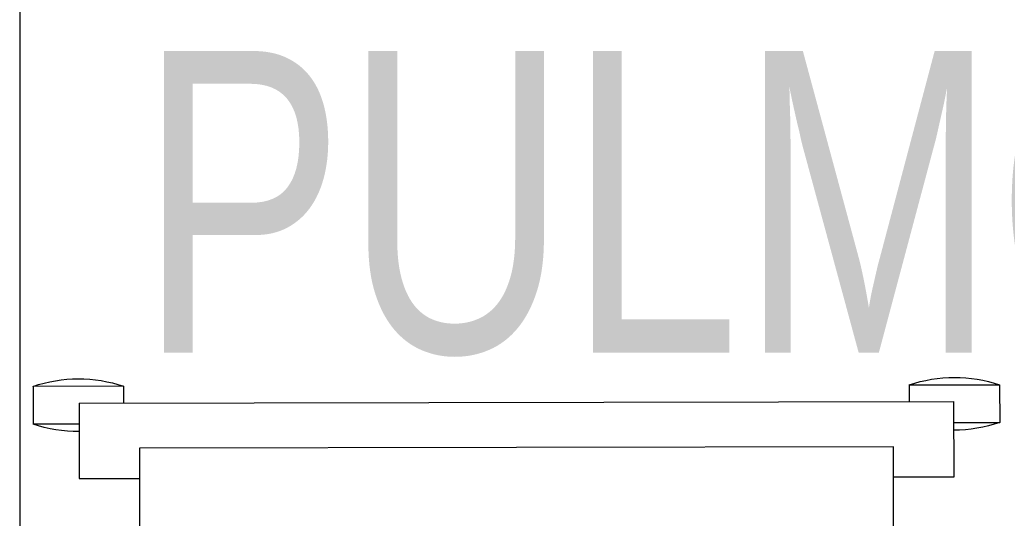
# Model space of a CAD drawing. Header units: millimetres. Extents: x -2143172 to 5255, y -610845 to 279739.
# Drawn here: x -1140765 to -1140110, y -592741 to -592410 of the extents above; entities that cross this region are included whole.
import ezdxf

# ---------------------------------------------------------------- set-up
doc = ezdxf.new("R2010")
doc.units = ezdxf.units.MM
doc.header["$LTSCALE"] = 30
for name, color, linetype, lineweight in [('72_EGR_BASE_TEXT', 7, 'Continuous', 5), ('LOADING', 163, 'Continuous', 5), ('Walls', 32, 'Continuous', 5)]:
    doc.layers.add(name, color=color, linetype=linetype, lineweight=lineweight)
doc.styles.add('X3G_ENTITY_258862', font='swisscl.ttf', dxfattribs={"height": 200})

# ---------------------------------------------------------------- blocks, each defined once
blk = doc.blocks.new('workstation')
at = {"layer": 'LOADING'}
for p, q in [((2804.249, -1055.787, 0), (2804.35, -994.788, 0)), ((2854.35, -994.87, 0), (2854.249, -1055.87, 0)), ((2800.244, -1058.781, 0), (2800.252, -1053.781, 0)), ((2800.252, -1053.781, 0), (2804.252, -1053.787, 0)), ((2858.252, -1053.877, 0), (2854.252, -1053.87, 0)), ((2858.244, -1058.877, 0), (2858.252, -1053.877, 0)), ((2854.249, -1055.87, 0), (2804.249, -1055.787, 0)), ((2797.185, -1059.887, 0), (2797.189, -1057.387, 0)), ((2800.246, -1057.392, 0), (2797.189, -1057.387, 0)), ((2858.246, -1057.488, 0), (2861.304, -1057.493, 0)), ((2861.3, -1059.993, 0), (2861.304, -1057.493, 0)), ((2800.244, -1058.781, 0), (2858.244, -1058.877, 0)), ((2803.185, -1059.897, 0), (2803.186, -1058.786, 0)), ((2855.3, -1059.983, 0), (2855.301, -1058.872, 0)), ((2803.185, -1059.897, 0), (2797.185, -1059.887, 0)), ((2855.3, -1059.983, 0), (2861.3, -1059.993, 0))]:
    blk.add_line(p, q, dxfattribs=at)
for centre, start, end in [((2800.174, -1066.142, 0), 89.54848, 108.82976), ((2858.289, -1066.238, 0), 70.98047, 90.26174), ((2800.199, -1051.142, 0), 250.98047, 288.82976), ((2858.314, -1051.238, 0), 250.98047, 288.82976)]:
    blk.add_arc(centre, 9.25, start, end, dxfattribs=at)

msp = doc.modelspace()

# ---------------------------------------------------------------- linework, layer by layer
at = {"layer": 'Walls'}
msp.add_line((-1140764.83, -590368.12, 0.1), (-1140764.83, -594388.12, 0.1), dxfattribs=at)

# ---------------------------------------------------------------- block references
at = {"layer": 'LOADING', "xscale": -10, "yscale": 10, "zscale": 10, "rotation": 180}
msp.add_blockref('workstation', (-1168727.89, -603252.22, 0.1), dxfattribs=at)

# ---------------------------------------------------------------- texts
at = {"layer": '72_EGR_BASE_TEXT', "insert": (-1139148.47, -592430.89, 0.1), "char_height": 200, "width": 3493.2205, "attachment_point": 2, "style": 'X3G_ENTITY_258862'}
msp.add_mtext('PULMONARY CONSULTATION / EXAMINATION ROOM', dxfattribs=at)

doc.saveas('drawing.dxf')
